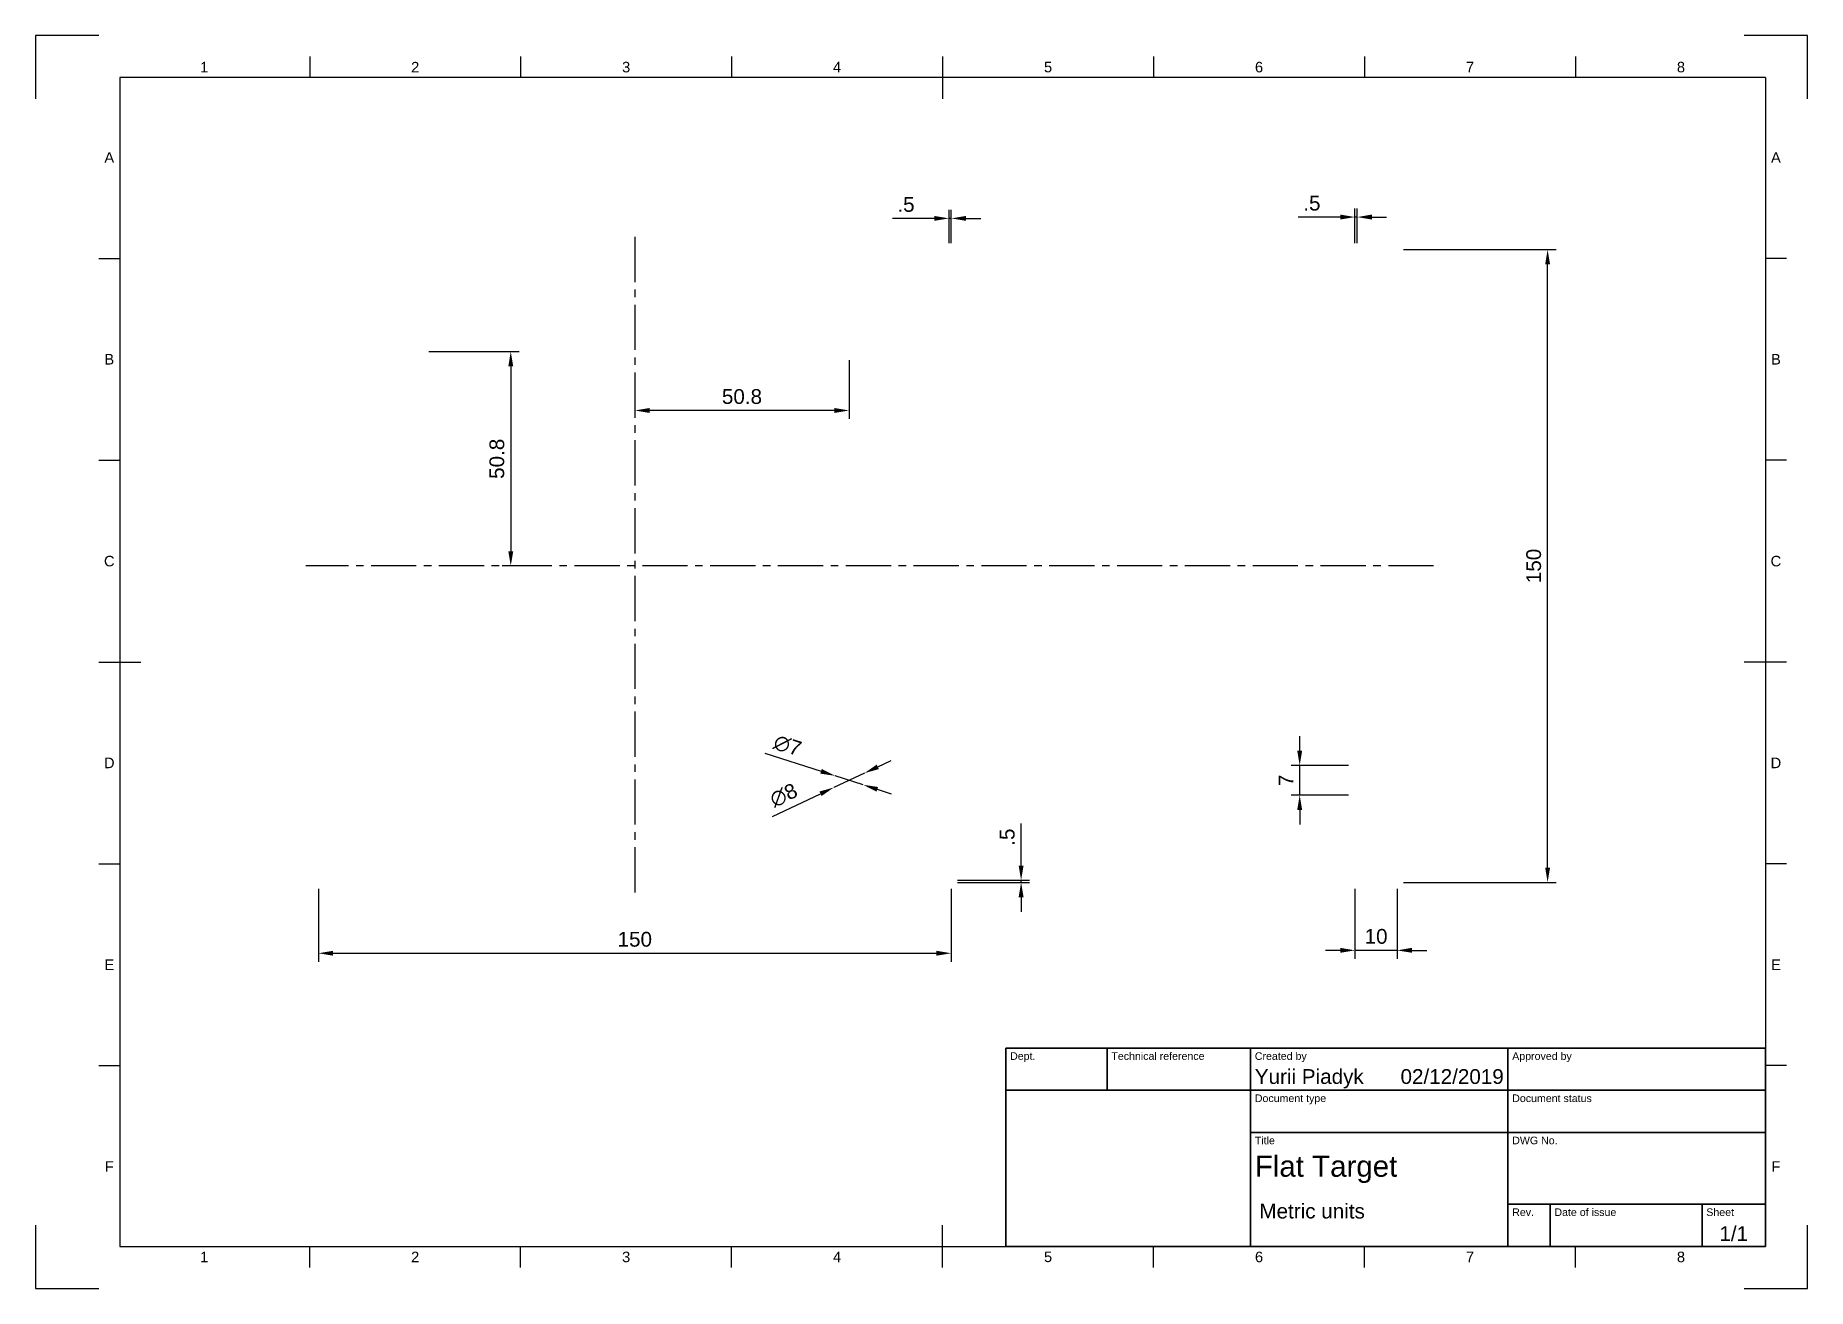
# Paper-space layout 'Sheet1' of a CAD drawing. Header units: millimetres. Extents: x 0 to 420, y 0 to 297.
import ezdxf
from ezdxf.enums import TextEntityAlignment as Align

# ---------------------------------------------------------------- set-up
doc = ezdxf.new("R2010")
doc.units = ezdxf.units.MM
doc.header["$LTSCALE"] = 0.75
doc.linetypes.add('CENTER2', pattern=[28.575, 19.05, -3.175, 3.175, -3.175])
for name, color, linetype, lineweight in [('Annotations', 7, 'Continuous', 25), ('Border', 7, 'Continuous', 25), ('Center Lines', 7, 'CENTER2', 25), ('Dimensions', 7, 'Continuous', 25), ('TitleBlock', 7, 'Continuous', 35)]:
    doc.layers.add(name, color=color, linetype=linetype, lineweight=lineweight)
doc.styles.add('FusionTitle', font='')
doc.styles.get("Standard").update_dxf_attribs({"font": 'arial.ttf'})
doc.styles.get('FusionTitle').set_extended_font_data('Arial Unicode MS')
doc.dimstyles.new('ISO-25', dxfattribs={"dimtxt": 3.5, "dimasz": 3.5, "dimexe": 2, "dimexo": 2, "dimgap": 1.5, "dimtad": 1, "dimzin": 12, "dimdsep": 46, "dimtxsty": 'Standard', "dimcen": 0, "dimclrd": 256, "dimclre": 256, "dimclrt": 256, "dimazin": 3, "dimtp": 0.1, "dimtm": 0.1, "dimtfac": 0.714, "dimtmove": 0, "dimatfit": 3, "dimfxl": 1, "dimtzin": 12, "dimarcsym": 0})

# ---------------------------------------------------------------- blocks, each defined once
blk = doc.blocks.new('ISO_A3_SHEET')
at = {"layer": 'Border'}
for p, q in [((15, 297), (0, 297)), ((0, 297), (0, 282)), ((420, 297), (405, 297)), ((420, 282), (420, 297)), ((65, 292), (65, 287)), ((115, 292), (115, 287)), ((165, 292), (165, 287)), ((215, 292), (215, 282)), ((265, 292), (265, 287)), ((315, 292), (315, 287)), ((365, 292), (365, 287)), ((410, 287), (20, 287)), ((20, 287), (20, 10)), ((410, 287), (410, 10)), ((15, 244.16666), (20, 244.16666)), ((415, 244.16666), (410, 244.16666)), ((15, 196.33333), (20, 196.33333)), ((415, 196.33333), (410, 196.33333)), ((15, 148.5), (25, 148.5)), ((415, 148.5), (405, 148.5)), ((15, 100.66667), (20, 100.66667)), ((415, 100.66667), (410, 100.66667)), ((15, 52.83334), (20, 52.83334)), ((415, 52.83334), (410, 52.83334)), ((0, 15), (0, 0)), ((215, 5), (215, 15)), ((420, 0), (420, 15)), ((20, 10), (410, 10)), ((65, 5), (65, 10)), ((115, 5), (115, 10)), ((165, 5), (165, 10)), ((265, 5), (265, 10)), ((315, 5), (315, 10)), ((365, 5), (365, 10)), ((0, 0), (15, 0)), ((405, 0), (420, 0))]:
    blk.add_line(p, q, dxfattribs=at)
at = {"layer": 'Border', "style": 'FusionTitle'}
for s, p in [('1', (40, 289.5)), ('2', (90, 289.5)), ('3', (140, 289.5)), ('4', (190, 289.5)), ('5', (240, 289.5)), ('6', (290, 289.5)), ('7', (340, 289.5)), ('8', (390, 289.5)), ('A', (17.5, 268.08333)), ('A', (412.5, 268.08333)), ('B', (17.5, 220.25)), ('B', (412.5, 220.25)), ('C', (17.5, 172.41667)), ('C', (412.5, 172.41667)), ('D', (17.5, 124.58334)), ('D', (412.5, 124.58334)), ('E', (17.5, 76.75001)), ('E', (412.5, 76.75001)), ('F', (17.5, 28.91668)), ('F', (412.5, 28.91668)), ('1', (40, 7.5)), ('2', (90, 7.5)), ('3', (140, 7.5)), ('4', (190, 7.5)), ('5', (240, 7.5)), ('6', (290, 7.5)), ('7', (340, 7.5)), ('8', (390, 7.5))]:
    blk.add_text(s, height=2.5, dxfattribs=at).set_placement(p, align=Align.MIDDLE)
blk = doc.blocks.new('ISO_TITLEBLOCK')
at = {"layer": 'TitleBlock'}
for p, q in [((0, 47), (-180, 47)), ((-180, 47), (-180, 0)), ((-156, 37), (-156, 47)), ((-122, 0), (-122, 47)), ((-61, 0), (-61, 47)), ((0, 0), (0, 47)), ((-180, 37), (0, 37)), ((-122, 27), (0, 27)), ((-61, 10), (0, 10)), ((-51, 0), (-51, 10)), ((-15, 0), (-15, 10)), ((-180, 0), (0, 0))]:
    blk.add_line(p, q, dxfattribs=at)
at = {"layer": 'TitleBlock', "style": 'FusionTitle'}
for s, p in [('Dept.', (-179, 46)), ('Technical reference', (-155, 46)), ('Created by', (-121, 46)), ('Approved by', (-60, 46)), ('Document type', (-121, 36)), ('Document status', (-60, 36)), ('Title', (-121, 26)), ('DWG No.', (-60, 26)), ('Rev.', (-60, 9)), ('Date of issue', (-50, 9)), ('Sheet', (-14, 9))]:
    blk.add_text(s, height=1.8, dxfattribs=at).set_placement(p, align=Align.TOP_LEFT)
for tag, p, height in [('DEPT', (-179, 38.5), 3.5), ('TECHNICAL_REFERENCE', (-155, 38.5), 3.5), ('CREATED_BY', (-121, 38.5), 3.5), ('APPROVED_BY', (-60, 38.5), 3.5), ('DOCUMENT_TYPE', (-121, 28.5), 3.5), ('DOCUMENT_STATUS', (-60, 28.5), 3.5), ('TITLE_1', (-121, 16.5), 5), ('TITLE_2', (-121, 9), 5), ('TITLE_3', (-121, 1.5), 5), ('DATE_OF_ISSUE', (-50, 1.5), 3.5)]:
    blk.add_attdef(tag, p, '', height=height, dxfattribs=at)
for tag, p in [('CREATED_DATE', (-62, 38.5)), ('APPROVED_DATE', (-1, 38.5))]:
    blk.add_attdef(tag, text='', height=3.5, dxfattribs=at).set_placement(p, align=Align.RIGHT)
for tag, height, p in [('DRAWING_NUMBER', 5, (-30.5, 16.6)), ('REV', 3.5, (-56, 3.1)), ('SHEET', 3.5, (-7.5, 3.1))]:
    blk.add_attdef(tag, text='', height=height, dxfattribs=at).set_placement(p, align=Align.MIDDLE)
blk = doc.blocks.new('*D21')
at = {"layer": 'Defpoints', "color": 0, "transparency": 16777216}
for p in [(67.05, 96.76), (217.05, 96.76), (217.05, 79.47)]:
    blk.add_point(p, dxfattribs=at)
at = {"layer": 'Dimensions', "lineweight": -2, "transparency": 16777216}
for p, q in [((67.05, 94.76), (67.05, 77.47)), ((217.05, 94.76), (217.05, 77.47)), ((70.55, 79.47), (213.55, 79.47))]:
    blk.add_line(p, q, dxfattribs=at)
at = {"layer": 'Dimensions', "transparency": 16777216}
for points in [[(70.55, 80.05), (70.55, 78.89), (67.05, 79.47)], [(213.55, 80.05), (213.55, 78.89), (217.05, 79.47)]]:
    blk.add_solid(points, dxfattribs=at)
at = {"layer": 'Dimensions', "transparency": 16777216, "insert": (142.05, 82.76), "char_height": 3.5, "attachment_point": 5}
blk.add_mtext('150', dxfattribs=at)
blk = doc.blocks.new('*D23')
at = {"layer": 'Defpoints', "color": 0, "transparency": 16777216}
for p in [(312.74, 96.76), (322.74, 96.76), (312.74, 80.16)]:
    blk.add_point(p, dxfattribs=at)
at = {"layer": 'Dimensions', "lineweight": -2, "transparency": 16777216}
for p, q in [((312.74, 94.76), (312.74, 78.16)), ((322.74, 94.76), (322.74, 78.16)), ((309.24, 80.16), (305.74, 80.16)), ((322.74, 80.16), (312.74, 80.16)), ((326.24, 80.16), (329.74, 80.16))]:
    blk.add_line(p, q, dxfattribs=at)
at = {"layer": 'Dimensions', "transparency": 16777216}
for points in [[(309.24, 80.75), (309.24, 79.58), (312.74, 80.16)], [(326.24, 80.75), (326.24, 79.58), (322.74, 80.16)]]:
    blk.add_solid(points, dxfattribs=at)
at = {"layer": 'Dimensions', "transparency": 16777216, "insert": (317.74, 83.45), "char_height": 3.5, "attachment_point": 5}
blk.add_mtext('10', dxfattribs=at)
blk = doc.blocks.new('*D24')
at = {"layer": 'Defpoints', "color": 0, "transparency": 16777216}
for p in [(216.55, 253.64), (216.55, 245.76), (217.05, 245.76)]:
    blk.add_point(p, dxfattribs=at)
at = {"layer": 'Dimensions', "lineweight": -2, "transparency": 16777216}
for p, q in [((213.05, 253.64), (203.12, 253.64)), ((216.55, 247.76), (216.55, 255.64)), ((217.05, 253.64), (216.55, 253.64)), ((217.05, 247.76), (217.05, 255.64)), ((220.55, 253.64), (224.05, 253.64))]:
    blk.add_line(p, q, dxfattribs=at)
at = {"layer": 'Dimensions', "transparency": 16777216}
for points in [[(213.05, 254.22), (213.05, 253.06), (216.55, 253.64)], [(220.55, 254.22), (220.55, 253.06), (217.05, 253.64)]]:
    blk.add_solid(points, dxfattribs=at)
at = {"layer": 'Dimensions', "transparency": 16777216, "insert": (206.33, 256.92), "char_height": 3.5, "attachment_point": 5}
blk.add_mtext('.5', dxfattribs=at)
blk = doc.blocks.new('*D25')
at = {"layer": 'Defpoints', "color": 0, "transparency": 16777216}
for p in [(312.74, 253.95), (312.74, 245.76), (313.24, 245.76)]:
    blk.add_point(p, dxfattribs=at)
at = {"layer": 'Dimensions', "lineweight": -2, "transparency": 16777216}
for p, q in [((309.24, 253.95), (299.31, 253.95)), ((312.74, 247.76), (312.74, 255.95)), ((313.24, 253.95), (312.74, 253.95)), ((313.24, 247.76), (313.24, 255.95)), ((316.74, 253.95), (320.24, 253.95))]:
    blk.add_line(p, q, dxfattribs=at)
at = {"layer": 'Dimensions', "transparency": 16777216}
for points in [[(309.24, 254.54), (309.24, 253.37), (312.74, 253.95)], [(316.74, 254.54), (316.74, 253.37), (313.24, 253.95)]]:
    blk.add_solid(points, dxfattribs=at)
at = {"layer": 'Dimensions', "transparency": 16777216, "insert": (302.53, 257.23), "char_height": 3.5, "attachment_point": 5}
blk.add_mtext('.5', dxfattribs=at)
blk = doc.blocks.new('*U26')
at = {"layer": 'Center Lines', "color": 0, "ltscale": 0.75, "transparency": 16777216}
blk.add_line((189.31, 0), (-78, 0), dxfattribs=at)
blk = doc.blocks.new('*D27')
at = {"layer": 'Defpoints', "color": 0, "transparency": 16777216}
for p in [(322.24, 246.26), (358.39, 246.26), (322.24, 96.26)]:
    blk.add_point(p, dxfattribs=at)
at = {"layer": 'Dimensions', "lineweight": -2, "transparency": 16777216}
for p, q in [((324.24, 246.26), (360.39, 246.26)), ((358.39, 99.76), (358.39, 242.76)), ((324.24, 96.26), (360.39, 96.26))]:
    blk.add_line(p, q, dxfattribs=at)
at = {"layer": 'Dimensions', "transparency": 16777216}
for points in [[(357.81, 242.76), (358.97, 242.76), (358.39, 246.26)], [(357.81, 99.76), (358.97, 99.76), (358.39, 96.26)]]:
    blk.add_solid(points, dxfattribs=at)
at = {"layer": 'Dimensions', "transparency": 16777216, "insert": (355.1, 171.26), "char_height": 3.5, "attachment_point": 5, "rotation": 90}
blk.add_mtext('150', dxfattribs=at)
blk = doc.blocks.new('*U30')
at = {"layer": 'Center Lines', "color": 0, "ltscale": 0.75, "transparency": 16777216}
blk.add_line((0, 78), (0, -78), dxfattribs=at)
blk = doc.blocks.new('*D31')
at = {"layer": 'Defpoints', "color": 0, "transparency": 16777216}
for p in [(192.85, 222.06), (142.05, 208.11), (142.05, 208.11)]:
    blk.add_point(p, dxfattribs=at)
at = {"layer": 'Dimensions', "lineweight": -2, "transparency": 16777216}
for p, q in [((192.85, 220.06), (192.85, 206.11)), ((189.35, 208.11), (145.55, 208.11))]:
    blk.add_line(p, q, dxfattribs=at)
at = {"layer": 'Dimensions', "transparency": 16777216}
for points in [[(145.55, 208.7), (145.55, 207.53), (142.05, 208.11)], [(189.35, 208.7), (189.35, 207.53), (192.85, 208.11)]]:
    blk.add_solid(points, dxfattribs=at)
at = {"layer": 'Dimensions', "transparency": 16777216, "insert": (167.45, 211.4), "char_height": 3.5, "attachment_point": 5}
blk.add_mtext('50.8', dxfattribs=at)
blk = doc.blocks.new('*D32')
at = {"layer": 'Defpoints', "color": 0, "transparency": 16777216}
for p in [(91.25, 222.06), (112.65, 171.26), (115.14, 171.26)]:
    blk.add_point(p, dxfattribs=at)
at = {"layer": 'Dimensions', "lineweight": -2, "transparency": 16777216}
for p, q in [((93.25, 222.06), (114.65, 222.06)), ((112.65, 218.56), (112.65, 174.76)), ((113.14, 171.26), (110.65, 171.26))]:
    blk.add_line(p, q, dxfattribs=at)
at = {"layer": 'Dimensions', "transparency": 16777216}
for points in [[(112.07, 218.56), (113.24, 218.56), (112.65, 222.06)], [(112.07, 174.76), (113.24, 174.76), (112.65, 171.26)]]:
    blk.add_solid(points, dxfattribs=at)
at = {"layer": 'Dimensions', "transparency": 16777216, "insert": (109.37, 196.66), "char_height": 3.5, "attachment_point": 5, "rotation": 90}
blk.add_mtext('50.8', dxfattribs=at)
blk = doc.blocks.new('*D33')
at = {"layer": 'Defpoints', "color": 0, "transparency": 16777216}
for p in [(189.52, 121.53), (196.19, 119.39)]:
    blk.add_point(p, dxfattribs=at)
at = {"layer": 'Dimensions', "lineweight": -2, "transparency": 16777216}
for p, q in [((172.89, 126.86), (186.19, 122.6)), ((196.19, 119.39), (189.52, 121.53)), ((199.52, 118.33), (202.85, 117.26))]:
    blk.add_line(p, q, dxfattribs=at)
at = {"layer": 'Dimensions', "transparency": 16777216}
for points in [[(186.37, 123.15), (186.01, 122.04), (189.52, 121.53)], [(199.7, 118.88), (199.34, 117.77), (196.19, 119.39)]]:
    blk.add_solid(points, dxfattribs=at)
at = {"layer": 'Dimensions', "transparency": 16777216, "insert": (178.25, 128.69), "char_height": 3.5, "attachment_point": 5, "rotation": 342.239}
blk.add_mtext('∅7', dxfattribs=at)
blk = doc.blocks.new('*D35')
at = {"layer": 'Defpoints', "color": 0, "transparency": 16777216}
for p in [(299.63, 123.96), (313.24, 123.96), (313.24, 116.96)]:
    blk.add_point(p, dxfattribs=at)
at = {"layer": 'Dimensions', "lineweight": -2, "transparency": 16777216}
for p, q in [((299.63, 127.46), (299.63, 130.96)), ((311.24, 123.96), (297.63, 123.96)), ((299.63, 116.96), (299.63, 123.96)), ((311.24, 116.96), (297.63, 116.96)), ((299.63, 113.46), (299.63, 109.96))]:
    blk.add_line(p, q, dxfattribs=at)
at = {"layer": 'Dimensions', "transparency": 16777216}
for points in [[(299.05, 127.46), (300.21, 127.46), (299.63, 123.96)], [(299.05, 113.46), (300.21, 113.46), (299.63, 116.96)]]:
    blk.add_solid(points, dxfattribs=at)
at = {"layer": 'Dimensions', "transparency": 16777216, "insert": (296.38, 120.46), "char_height": 3.5, "attachment_point": 5, "rotation": 90}
blk.add_mtext('7', dxfattribs=at)
blk = doc.blocks.new('*D36')
at = {"layer": 'Defpoints', "color": 0, "transparency": 16777216}
for p in [(216.55, 96.76), (233.61, 96.76), (216.55, 96.26)]:
    blk.add_point(p, dxfattribs=at)
at = {"layer": 'Dimensions', "lineweight": -2, "transparency": 16777216}
for p, q in [((233.61, 100.26), (233.61, 110.2)), ((218.55, 96.76), (235.61, 96.76)), ((233.61, 96.26), (233.61, 96.76)), ((218.55, 96.26), (235.61, 96.26)), ((233.61, 92.76), (233.61, 89.26))]:
    blk.add_line(p, q, dxfattribs=at)
at = {"layer": 'Dimensions', "transparency": 16777216}
for points in [[(233.02, 100.26), (234.19, 100.26), (233.61, 96.76)], [(233.02, 92.76), (234.19, 92.76), (233.61, 96.26)]]:
    blk.add_solid(points, dxfattribs=at)
at = {"layer": 'Dimensions', "transparency": 16777216, "insert": (230.33, 106.98), "char_height": 3.5, "attachment_point": 5, "rotation": 90}
blk.add_mtext('.5', dxfattribs=at)
blk = doc.blocks.new('*D39')
at = {"layer": 'Defpoints', "color": 0, "transparency": 16777216}
for p in [(196.47, 122.16), (189.23, 118.76)]:
    blk.add_point(p, dxfattribs=at)
at = {"layer": 'Dimensions', "lineweight": -2, "transparency": 16777216}
for p, q in [((196.47, 122.16), (189.23, 118.76)), ((199.64, 123.65), (202.81, 125.14)), ((174.65, 111.91), (186.07, 117.27))]:
    blk.add_line(p, q, dxfattribs=at)
at = {"layer": 'Dimensions', "transparency": 16777216}
for points in [[(199.39, 124.18), (199.89, 123.12), (196.47, 122.16)], [(185.82, 117.8), (186.31, 116.74), (189.23, 118.76)]]:
    blk.add_solid(points, dxfattribs=at)
at = {"layer": 'Dimensions', "transparency": 16777216, "insert": (177.34, 116.91), "char_height": 3.5, "attachment_point": 5, "rotation": 25.1704}
blk.add_mtext('∅8', dxfattribs=at)

psp = doc.layouts.new('Sheet1')

# ---------------------------------------------------------------- block references
at = {"layer": 'Border'}
psp.add_blockref('ISO_A3_SHEET', (0, 0), dxfattribs=at)
at = {"layer": 'Center Lines', "ltscale": 0.75}
for name in ['*U30', '*U26']:
    psp.add_blockref(name, (142.054, 171.261), dxfattribs=at)
at = {"layer": 'TitleBlock'}
psp.add_blockref('ISO_TITLEBLOCK', (410, 10), dxfattribs=at).add_auto_attribs({'CREATED_DATE': '02/12/2019', 'SHEET': '1/1', 'TITLE_1': 'Flat Target', 'CREATED_BY': 'Yurii Piadyk'})

# ---------------------------------------------------------------- texts
at = {"layer": 'Annotations', "insert": (290.081, 20.109), "char_height": 3.5, "attachment_point": 1}
psp.add_mtext_dynamic_manual_height_columns('Metric units', width=50.24614, gutter_width=17.5, heights=[0], dxfattribs=at)

# ---------------------------------------------------------------- dimensions: what is measured, and where the dimension line sits
at = {"layer": 'Dimensions'}
for base, p1, p2, angle, picture, middle in [((216.554, 253.639), (217.054, 245.761), (216.554, 245.761), 180, '*D24', (206.335, 256.918)), ((312.744, 253.952), (313.244, 245.761), (312.744, 245.761), 180, '*D25', (302.525, 257.232)), ((358.391, 246.261), (322.244, 96.261), (322.244, 246.261), 90, '*D27', (355.104, 171.261)), ((112.653, 171.261), (91.254, 222.061), (115.136, 171.261), 270, '*D32', (109.366, 196.661)), ((299.631, 123.961), (313.244, 116.961), (313.244, 123.961), 270, '*D35', (296.381, 120.461)), ((233.606, 96.761), (216.554, 96.261), (216.554, 96.761), 90, '*D36', (230.326, 106.98)), ((312.744, 80.163), (322.744, 96.761), (312.744, 96.761), 180, '*D23', (317.744, 83.45))]:
    dim = psp.add_linear_dim(base=base, p1=p1, p2=p2, angle=angle, dimstyle='ISO-25', override={"dimlfac": -1, "dimclrd": 256, "dimclre": 256}, dxfattribs=at)
    dim.commit()
    dim.dimension.update_dxf_attribs({"geometry": picture, "text_midpoint": middle})
for base, p1, p2, picture, middle in [((142.054, 208.114), (192.854, 222.061), (142.054, 208.114), '*D31', (167.454, 211.401)), ((217.054, 79.47), (67.054, 96.761), (217.054, 96.761), '*D21', (142.054, 82.757))]:
    dim = psp.add_linear_dim(base=base, p1=p1, p2=p2, dimstyle='ISO-25', override={"dimlfac": -1, "dimclrd": 256, "dimclre": 256}, dxfattribs=at)
    dim.commit()
    dim.dimension.update_dxf_attribs({"geometry": picture, "text_midpoint": middle})
for p1, p2, override, picture, middle in [((196.187, 119.393), (189.52, 121.528), {"dimlfac": -1}, '*D33', (177.222, 125.468)), ((196.474, 122.162), (189.233, 118.76), {"dimlfac": -1, "dimclrd": 256, "dimclre": 256}, '*D39', (178.776, 113.845))]:
    dim = psp.add_diameter_dim_2p(p1=p1, p2=p2, dimstyle='ISO-25', override=override, dxfattribs=at)
    dim.commit()
    dim.dimension.update_dxf_attribs({"geometry": picture, "text_midpoint": middle, "dimtype": 163})

doc.saveas('drawing.dxf')
